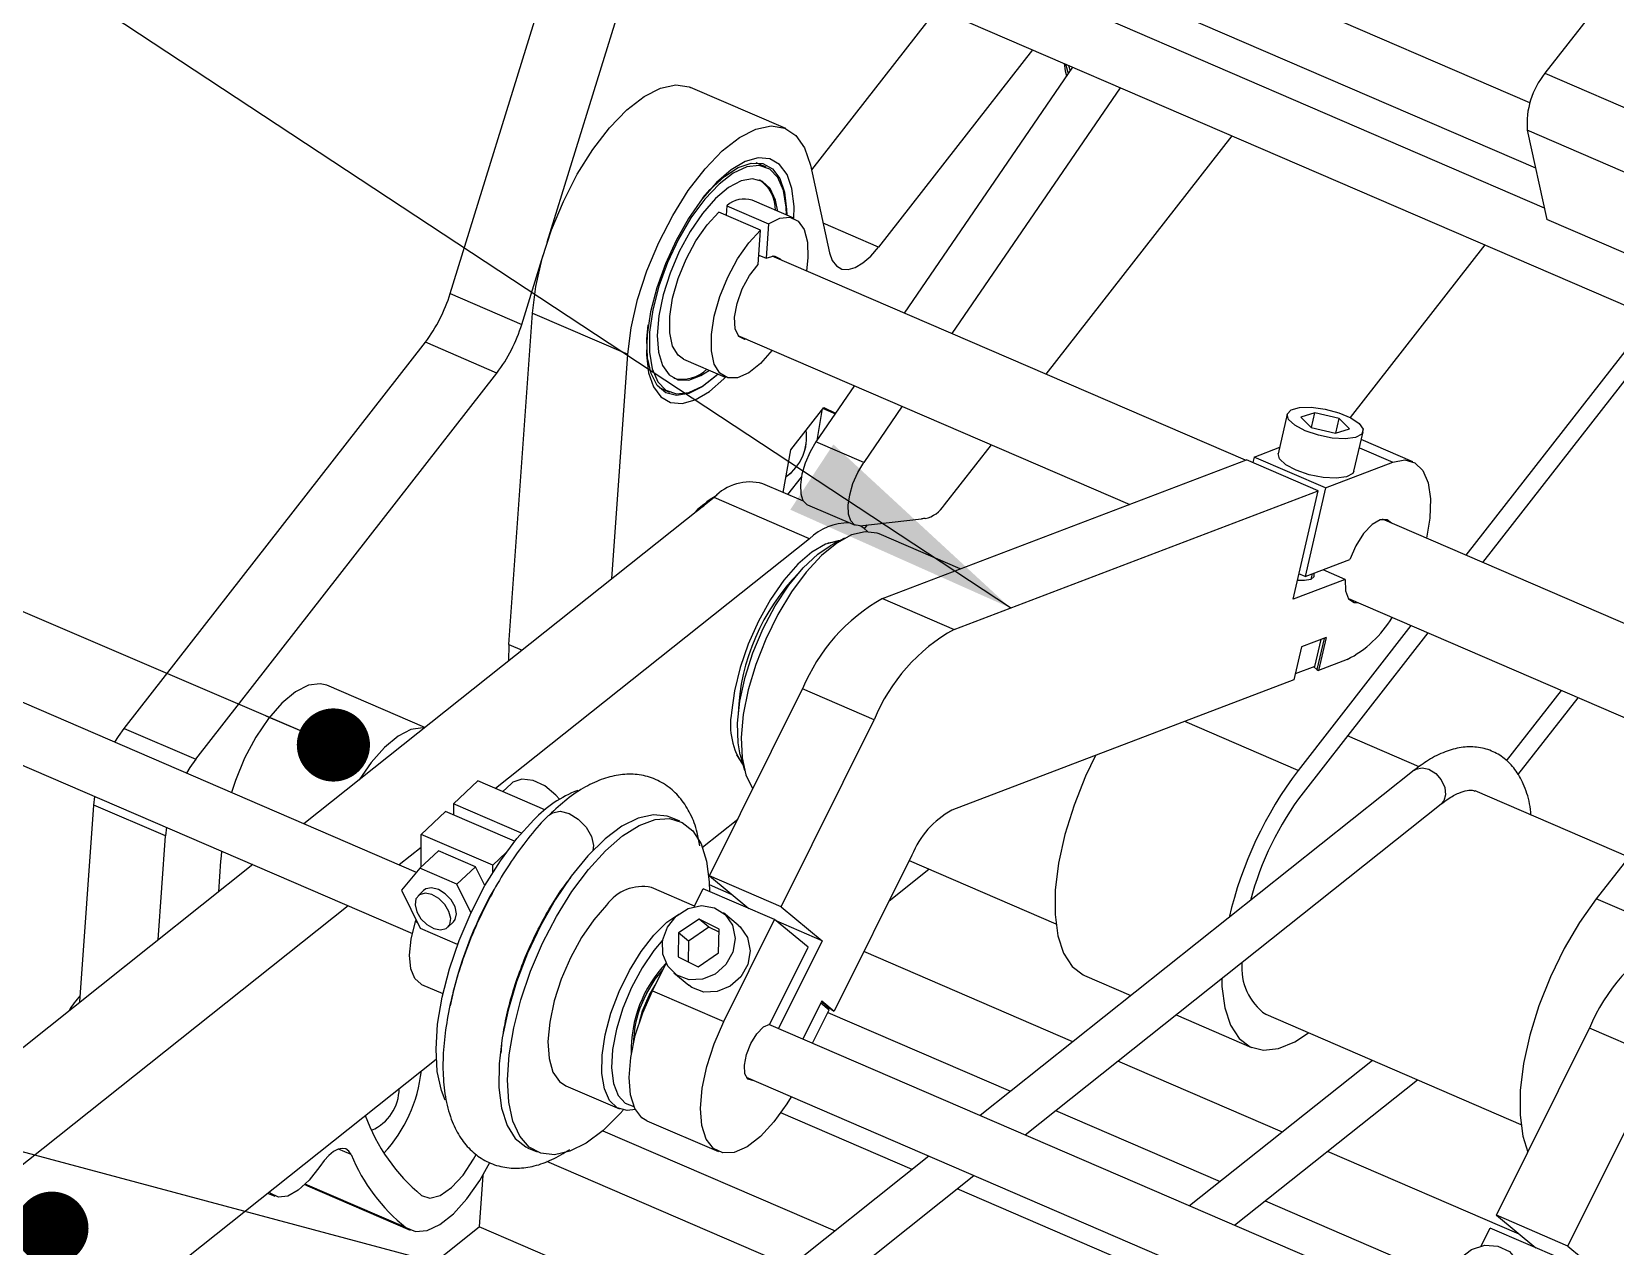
# Model space of a CAD drawing. Header units: millimetres. Extents: x 2 to 418, y 2 to 295.
# Drawn here: x 312.61 to 334.6, y 98.19 to 115.06 of the extents above; entities that cross this region are included whole.
import ezdxf

# ---------------------------------------------------------------- set-up
doc = ezdxf.new("R2010")
doc.units = ezdxf.units.MM
doc.dimstyles.new('SLDDIMSTYLE0', dxfattribs={"dimtxt": 0.18, "dimasz": 1.016, "dimexe": 0, "dimexo": 0.0625, "dimgap": 0, "dimtad": 0, "dimtih": 1, "dimtoh": 1, "dimdec": 0, "dimrnd": 1e-09, "dimzin": 0, "dimdsep": 46, "dimtxsty": 'Standard', "dimblk1": 'DOT', "dimblk2": 'DOT', "dimsah": 1, "dimcen": 0.09, "dimadec": 0, "dimazin": 0, "dimtfac": 1.016, "dimtdec": 0, "dimtofl": 0, "dimtmove": 0, "dimatfit": 3, "dimldrblk": 'DOT', "dimfxl": 1, "dimfrac": 2, "dimtolj": 1, "dimtzin": 0, "dimarcsym": 0})
doc.dimstyles.new('SLDDIMSTYLE1', dxfattribs={"dimtxt": 0.18, "dimasz": 3.302, "dimexe": 0, "dimexo": 0.0625, "dimgap": 0, "dimtad": 0, "dimtih": 1, "dimtoh": 1, "dimdec": 0, "dimrnd": 1e-09, "dimzin": 0, "dimdsep": 46, "dimtxsty": 'Standard', "dimsah": 1, "dimcen": 0.09, "dimadec": 0, "dimazin": 0, "dimtfac": 3.302, "dimtdec": 0, "dimtofl": 0, "dimtmove": 0, "dimatfit": 3, "dimfxl": 1, "dimfrac": 2, "dimtolj": 1, "dimtzin": 0, "dimarcsym": 0})

# ---------------------------------------------------------------- blocks, each defined once
blk = doc.blocks.new('_Dot')
at = {"color": 0, "linetype": 'ByBlock', "lineweight": -2}
blk.add_line((-0.5, 0), (-1, 0), dxfattribs=at)
at = {"color": 0, "linetype": 'ByBlock', "const_width": 0.5}
blk.add_lwpolyline([(-0.25, 0, 1), (0.25, 0, 1)], format="xyb", close=True, dxfattribs=at)

msp = doc.modelspace()

# ---------------------------------------------------------------- linework, layer by layer
at = {"color": 7, "linetype": 'Continuous', "lineweight": 25}
for p, q in [((335.835282, 117.318038), (333.625329, 114.48313)), ((351.234262, 104.144636), (321.379409, 117.020151)), ((333.417546, 114.075224), (327.783103, 116.505193)), ((318.425255, 111.42537), (319.818169, 115.927857)), ((319.771094, 112.136676), (320.811434, 115.499492)), ((327.825756, 115.616177), (333.494954, 113.171219)), ((325.184572, 115.379097), (323.440921, 113.142356)), ((333.617667, 112.612775), (327.53083, 115.237848)), ((326.508925, 114.807942), (324.374374, 112.069758)), ((327.067576, 114.567013), (324.730239, 111.154677)), ((327.010932, 114.591442), (327.033522, 114.517298)), ((333.625329, 114.48313), (337.763931, 112.698273)), ((323.085033, 113.715563), (321.76068, 114.286717)), ((327.729752, 114.281436), (325.392416, 110.8691)), ((337.519146, 111.907024), (333.380543, 113.691881)), ((333.380543, 113.691881), (333.65324, 112.450892)), ((326.70167, 110.304457), (329.28055, 113.612623)), ((322.814317, 113.178895), (322.672108, 113.240225)), ((323.426149, 113.209582), (323.693702, 111.991999)), ((322.26632, 112.645108), (322.256936, 112.51223)), ((322.26632, 112.645108), (322.845724, 112.395228)), ((323.195715, 112.469892), (322.616311, 112.719772)), ((322.734098, 112.306444), (322.154694, 112.556324)), ((322.845724, 112.395228), (322.81183, 111.915291)), ((337.791842, 110.666035), (333.65324, 112.450892)), ((322.700204, 111.826506), (322.734098, 112.306444)), ((319.418519, 110.997004), (319.716473, 111.960118)), ((322.709588, 111.959384), (322.81183, 111.915291)), ((329.469984, 109.110565), (322.896007, 111.945727)), ((332.789564, 112.099289), (330.921562, 109.703031)), ((318.425255, 111.42537), (319.418519, 110.997004)), ((319.241104, 106.551143), (319.566152, 111.153732)), ((319.566152, 111.153732), (320.890505, 110.582578)), ((335.107181, 111.099769), (332.528301, 107.791603)), ((322.420793, 110.843833), (327.860945, 108.497656)), ((335.339203, 110.999704), (332.760323, 107.691539)), ((313.898937, 105.38608), (318.080295, 110.749891)), ((319.073559, 110.321526), (318.080295, 110.749891)), ((320.67015, 107.462409), (320.890505, 110.582578)), ((321.665882, 110.515983), (322.245286, 110.266103)), ((314.892201, 104.957714), (319.073559, 110.321526)), ((321.325667, 110.118191), (321.467876, 110.056861)), ((324.039226, 110.14585), (323.504295, 109.36489)), ((323.15318, 109.254441), (323.612007, 109.843021)), ((323.518469, 109.385582), (323.591012, 109.80295)), ((323.591012, 109.80295), (323.583569, 109.80654)), ((323.602203, 109.830444), (323.772791, 109.756874)), ((323.612007, 109.843021), (323.777215, 109.763332)), ((324.701403, 109.860273), (324.166471, 109.079313)), ((330.048295, 109.748968), (329.921796, 109.201246)), ((330.431661, 109.768546), (330.237142, 109.706317)), ((330.384458, 109.564162), (330.431661, 109.768546)), ((330.768966, 109.68968), (330.431661, 109.768546)), ((330.237142, 109.706317), (330.379925, 109.565222)), ((330.379925, 109.565222), (330.717229, 109.486356)), ((330.717229, 109.486356), (330.911749, 109.548585)), ((330.722388, 109.488007), (330.768966, 109.68968)), ((330.911749, 109.548585), (330.768966, 109.68968)), ((324.166471, 109.079313), (323.504295, 109.36489)), ((325.286273, 108.488798), (325.939247, 109.326427)), ((329.587295, 109.155251), (329.942416, 109.290522)), ((330.974096, 108.958212), (331.100595, 109.505935)), ((331.790377, 109.089979), (331.075711, 109.398193)), ((323.050062, 108.661162), (323.15318, 109.254441)), ((324.429126, 107.19042), (329.483289, 109.115633)), ((330.476554, 108.687268), (329.483289, 109.115633)), ((329.587295, 109.155251), (329.569553, 109.07843)), ((330.580559, 108.726885), (329.587295, 109.155251)), ((330.580559, 108.726885), (331.512606, 109.081917)), ((323.113606, 108.633758), (323.301199, 108.874401)), ((323.331638, 108.539727), (322.765339, 108.783955)), ((325.422391, 106.762055), (330.476554, 108.687268)), ((330.128682, 107.181031), (330.476554, 108.687268)), ((330.580559, 108.726885), (330.295937, 107.494509)), ((322.089404, 108.591246), (316.393992, 104.061267)), ((323.413757, 108.020092), (322.089404, 108.591246)), ((323.386096, 108.493147), (324.048272, 108.20757)), ((324.11279, 108.199019), (324.970752, 108.297032)), ((324.178233, 108.159306), (324.218615, 108.211109)), ((340.395894, 104.398543), (331.371865, 108.29034)), ((323.413757, 108.020092), (319.054232, 104.552642)), ((323.900155, 108.02686), (323.703332, 107.920705)), ((325.507686, 107.601262), (324.379394, 108.08786)), ((330.295937, 107.494509), (330.209673, 107.531712)), ((330.295937, 107.494509), (330.915144, 107.730376)), ((330.381565, 107.459154), (330.398778, 107.533683)), ((330.851895, 107.456514), (330.544369, 107.589141)), ((330.851895, 107.456514), (330.128682, 107.181031)), ((324.429126, 107.19042), (325.422391, 106.762055)), ((330.896651, 107.188445), (338.786855, 103.785634)), ((331.765878, 106.813573), (330.199352, 104.804047)), ((330.588636, 106.648558), (330.246365, 106.518181)), ((331.9979, 106.713509), (330.267526, 104.493799)), ((330.588636, 106.648558), (330.483221, 106.192122)), ((319.241104, 106.551143), (319.234523, 106.32055)), ((330.246365, 106.518181), (330.140949, 106.061745)), ((330.432983, 106.246624), (330.519751, 106.622318)), ((330.558697, 106.637153), (330.458389, 106.202831)), ((317.955459, 103.387853), (311.313346, 106.2524)), ((330.432983, 106.246624), (330.159596, 106.142487)), ((330.416434, 106.24032), (330.458389, 106.202831)), ((330.880112, 106.343304), (330.483221, 106.192122)), ((330.140949, 106.061745), (325.390373, 104.252174)), ((330.458389, 106.202831), (330.483221, 106.192122)), ((318.073601, 105.397184), (316.71124, 105.984729)), ((322.025623, 103.337653), (323.31758, 105.934453)), ((324.310845, 105.506087), (323.31758, 105.934453)), ((333.092804, 104.936439), (333.854078, 105.912995)), ((333.251607, 104.74245), (334.0861, 105.81293)), ((310.996537, 105.517804), (317.899554, 102.540736)), ((313.898937, 105.38608), (314.892201, 104.957714)), ((323.018887, 102.909287), (324.310845, 105.506087)), ((331.878218, 104.853839), (330.882839, 105.283117)), ((322.452899, 105.021287), (322.510785, 104.805284)), ((335.904481, 105.028716), (334.337955, 103.01919)), ((331.811332, 104.806795), (325.783037, 100.01205)), ((318.470788, 104.339983), (318.807465, 104.659066)), ((319.74131, 104.256327), (318.807465, 104.659066)), ((319.271992, 104.61834), (319.15625, 104.508646)), ((334.789419, 103.598324), (332.656599, 104.518147)), ((313.284076, 101.587723), (313.477154, 104.321663)), ((313.477154, 104.321663), (313.490924, 104.442048)), ((314.470418, 103.893297), (313.477154, 104.321663)), ((318.021886, 103.914539), (318.358563, 104.233622)), ((319.319964, 103.818998), (318.358563, 104.233622)), ((319.414753, 103.932879), (318.470788, 104.339983)), ((318.470788, 104.339983), (318.471561, 104.184889)), ((326.40803, 99.742509), (332.184822, 104.337215)), ((314.484188, 104.013683), (314.470418, 103.893297)), ((321.614094, 104.096963), (321.489936, 104.150508)), ((321.92828, 103.735687), (322.417074, 104.124461)), ((314.368506, 102.45025), (314.470418, 103.893297)), ((318.024129, 103.464214), (318.021886, 103.914539)), ((319.015151, 103.486173), (318.021886, 103.914539)), ((318.022794, 103.732264), (317.718345, 103.490113)), ((318.002954, 103.444145), (318.261073, 103.688775)), ((318.777188, 103.46619), (318.261073, 103.688775)), ((319.015151, 103.486173), (319.200444, 103.661783)), ((324.8346, 103.62419), (323.758471, 101.4612)), ((315.683739, 103.496352), (308.694272, 97.937116)), ((318.002954, 103.444145), (317.746962, 103.140742)), ((318.519069, 103.22156), (318.002954, 103.444145)), ((318.519069, 103.22156), (318.777188, 103.46619)), ((318.907221, 103.203254), (318.777188, 103.46619)), ((319.01565, 103.386047), (319.015151, 103.486173)), ((324.520611, 102.993081), (325.073129, 103.432539)), ((324.798233, 103.551093), (326.834242, 102.673023)), ((317.746962, 103.140742), (318.007087, 102.614754)), ((318.056711, 103.135901), (317.978154, 103.06145)), ((318.713513, 102.828381), (318.519069, 103.22156)), ((321.817858, 102.920051), (321.218082, 103.178717)), ((321.814023, 102.912343), (321.937103, 103.159729)), ((322.930367, 102.731364), (321.937103, 103.159729)), ((322.342461, 103.075975), (322.02515, 103.212822)), ((323.018887, 102.909287), (322.025623, 103.337653)), ((322.025623, 103.337653), (322.573222, 102.88539)), ((317.008092, 102.925197), (310.018625, 97.365962)), ((317.943354, 102.703404), (317.950968, 102.728228)), ((318.390886, 102.625959), (318.469444, 102.700412)), ((321.880601, 102.738914), (321.595962, 102.547618)), ((322.159034, 102.59951), (321.880601, 102.738914)), ((322.018578, 102.62496), (321.880601, 102.738914)), ((322.425228, 102.653639), (322.218263, 102.824571)), ((322.225616, 101.314833), (322.930367, 102.731364)), ((323.396038, 102.346767), (322.930367, 102.731364)), ((323.58804, 102.439223), (322.95192, 102.713563)), ((323.018887, 102.909287), (323.58804, 102.439223)), ((318.007087, 102.614754), (318.523202, 102.392169)), ((321.595962, 102.547618), (321.589754, 102.216917)), ((321.733938, 102.433663), (321.595962, 102.547618)), ((322.018578, 102.62496), (321.733938, 102.433663)), ((322.158199, 102.555055), (322.018578, 102.62496)), ((322.152827, 102.268809), (322.159034, 102.59951)), ((318.523202, 102.392169), (318.535228, 102.406422)), ((318.523202, 102.392169), (318.533561, 102.401986)), ((321.733938, 102.433663), (321.728566, 102.147417)), ((321.868187, 102.077512), (322.152827, 102.268809)), ((322.864919, 101.279231), (323.396038, 102.346767)), ((323.58804, 102.439223), (322.981573, 101.220239)), ((327.071191, 101.036614), (324.169775, 102.287909)), ((321.232352, 101.743198), (321.422343, 102.125076)), ((321.589754, 102.216917), (321.868187, 102.077512)), ((318.026315, 101.832647), (318.323865, 101.704323)), ((321.186718, 101.676861), (321.27036, 101.819594)), ((321.530524, 101.991855), (321.73749, 101.820923)), ((327.232575, 101.956717), (327.87803, 101.678351)), ((321.232352, 101.743198), (322.225616, 101.314833)), ((323.586, 101.603643), (323.322169, 101.07335)), ((323.582545, 101.596698), (323.733639, 101.471909)), ((323.586, 101.603643), (323.758471, 101.4612)), ((323.456829, 101.015275), (323.687344, 101.478605)), ((323.571423, 101.574344), (323.687344, 101.478605)), ((323.687344, 101.478605), (323.642005, 101.547591)), ((323.669398, 101.442534), (326.206089, 100.348534)), ((323.733639, 101.471909), (323.758471, 101.4612)), ((328.503023, 101.40881), (329.550192, 100.957197)), ((329.748198, 101.41632), (333.290462, 99.888646)), ((332.253061, 97.22172), (322.850521, 101.276758)), ((332.951533, 98.625631), (334.24349, 101.222431)), ((335.236755, 100.794065), (334.24349, 101.222431)), ((312.942958, 96.589002), (318.230719, 100.794745)), ((329.980211, 99.782039), (327.696184, 100.767073)), ((331.230957, 100.77685), (328.692056, 98.757476)), ((333.944797, 98.197265), (335.236755, 100.794065)), ((322.533711, 100.542161), (331.942525, 96.484418)), ((329.317049, 98.487935), (331.85595, 100.507309)), ((320.030046, 100.423982), (320.774995, 100.102707)), ((326.831082, 100.078993), (329.115109, 99.09396)), ((321.155746, 99.9385), (322.149011, 99.510135)), ((324.838669, 99.260925), (323.014984, 100.047427)), ((320.543924, 99.800391), (323.768487, 98.409732)), ((325.072784, 99.447134), (318.574253, 94.278377)), ((319.509876, 99.559282), (319.634034, 99.505736)), ((333.268372, 98.363953), (330.605204, 99.512498)), ((318.878678, 99.181565), (318.828101, 98.465411)), ((318.947744, 93.808798), (325.697777, 99.177593)), ((323.147091, 97.91549), (319.765659, 99.373801)), ((316.40886, 99.053169), (316.445175, 99.034277)), ((316.445175, 99.034277), (317.868855, 98.420285)), ((327.747689, 98.006351), (325.463662, 98.991384)), ((315.889731, 98.932787), (315.988493, 98.890194)), ((329.740102, 98.824419), (332.299645, 97.720564)), ((333.944797, 98.197265), (332.951533, 98.625631)), ((332.951533, 98.625631), (333.499132, 98.173368)), ((315.189933, 95.571709), (318.828101, 98.465411)), ((322.07691, 97.064296), (318.828101, 98.465411)), ((332.739933, 98.200321), (332.863013, 98.447707)), ((333.856277, 98.019342), (332.863013, 98.447707)), ((333.944797, 98.197265), (334.51395, 97.727201))]:
    msp.add_line(p, q, dxfattribs=at)
at = {"color": 8, "linetype": 'Continuous', "lineweight": 25}
for p, q in [((324.374374, 112.069758), (323.603568, 112.402183)), ((331.048858, 109.281918), (331.512606, 109.081917)), ((319.241104, 106.551143), (319.424824, 106.47191)), ((330.199352, 104.804047), (328.623427, 105.483697)), ((320.414185, 103.759085), (320.406503, 103.691876)), ((335.480812, 102.526309), (334.337955, 103.01919)), ((317.968638, 102.692499), (317.943354, 102.703404)), ((317.0508, 99.468156), (316.873204, 99.544747)), ((317.809322, 98.455056), (316.413037, 99.057233))]:
    msp.add_line(p, q, dxfattribs=at)
at = {"color": 7, "linetype": 'Continuous', "lineweight": 25, "flags": 128}
for points in [[(326.948164, 114.618512), (326.965579, 114.518793), (326.984494, 114.44572)], [(327.009807, 114.482675), (327.000918, 114.506826), (326.972489, 114.608022)], [(319.566152, 111.153732), (319.613044, 111.521268), (319.702679, 111.911389), (319.831958, 112.310611), (319.996415, 112.705137), (320.190365, 113.081334), (320.407106, 113.426201), (320.639148, 113.72782), (320.878472, 113.975766), (321.116806, 114.161472), (321.345915, 114.27852), (321.557881, 114.322863), (321.745378, 114.292971), (321.76068, 114.286717)], [(320.890505, 110.582578), (320.937397, 110.950114), (321.027032, 111.340234), (321.156311, 111.739456), (321.320768, 112.133983), (321.514718, 112.51018), (321.731459, 112.855047), (321.963501, 113.156666), (322.202825, 113.404612), (322.441159, 113.590318), (322.670268, 113.707365), (322.882234, 113.751709), (323.069731, 113.721817), (323.22628, 113.618722), (323.346471, 113.445987), (323.426149, 113.209582)], [(323.170317, 112.881403), (323.102499, 113.078376), (322.999007, 113.218674), (322.863818, 113.296906), (322.702128, 113.310066), (322.52015, 113.257646), (322.324877, 113.141662), (322.123815, 112.966572), (321.924688, 112.739103), (321.735151, 112.467998), (321.562486, 112.163674), (321.413329, 111.837826), (321.293413, 111.502978), (321.207344, 111.171996), (321.158432, 110.8576), (321.148555, 110.571873), (321.178093, 110.325794), (321.245912, 110.128821), (321.349404, 109.988523), (321.484593, 109.910291), (321.646283, 109.897131), (321.828261, 109.949551), (322.023534, 110.065534), (322.224596, 110.240625), (322.248288, 110.264834)], [(323.095035, 112.513312), (323.091434, 112.623514), (323.053448, 112.857061), (322.975589, 113.036449), (322.861258, 113.153839), (322.715453, 113.2041), (322.544545, 113.185036), (322.356005, 113.097479), (322.158073, 112.945257), (321.959398, 112.735022), (321.768664, 112.475962), (321.594208, 112.1794), (321.443653, 111.858296), (321.32358, 111.526685), (321.239236, 111.19906), (321.194308, 110.889739), (321.190758, 110.612241), (321.228744, 110.378695), (321.306603, 110.199306), (321.420934, 110.081916), (321.566739, 110.031655), (321.737647, 110.050719), (321.926187, 110.138276), (322.124119, 110.290498), (322.144606, 110.309524)], [(321.934411, 112.75247), (322.035852, 112.868206), (322.232269, 113.050381), (322.424352, 113.174167), (322.604238, 113.234498), (322.764562, 113.228904), (322.89876, 113.157613), (323.001338, 113.023544), (323.068097, 112.832187)], [(322.974114, 112.565462), (322.942478, 112.723816), (322.868405, 112.882908), (322.760324, 112.982848), (322.623289, 113.018963), (322.463706, 112.989566), (322.289039, 112.89603), (322.107454, 112.742728), (321.927442, 112.53683), (321.757421, 112.287964), (321.605339, 112.007764), (321.478309, 111.709334), (321.38227, 111.406627), (321.321713, 111.113798), (321.29947, 110.84454), (321.31658, 110.611441), (321.372243, 110.425403), (321.463857, 110.295123), (321.587138, 110.226694), (321.736322, 110.223316), (321.904432, 110.285145), (322.023685, 110.361673)], [(323.068097, 112.832187), (323.096303, 112.591374), (323.097052, 112.512442)], [(323.198698, 112.46858), (323.199856, 112.635324), (323.170317, 112.881403)], [(321.665882, 110.515983), (321.589513, 110.569213), (321.512383, 110.696356), (321.472698, 110.878383), (321.472821, 111.104452), (321.512744, 111.361099), (321.59009, 111.633039), (321.700253, 111.904076), (321.83667, 112.158068), (321.991219, 112.379887), (322.154694, 112.556324)], [(322.845724, 112.395228), (323.002253, 112.473314), (323.142002, 112.485571), (323.256647, 112.431268), (323.339361, 112.313639), (323.385217, 112.139691), (323.391485, 111.919784), (323.371263, 111.740763)], [(322.896049, 110.638869), (322.895792, 110.638533), (322.733093, 110.4541), (322.569643, 110.324097), (322.415178, 110.256265), (322.278897, 110.254645), (322.168917, 110.319333), (322.091787, 110.446476), (322.052102, 110.628503), (322.052225, 110.854572), (322.092148, 111.111219), (322.169494, 111.383159), (322.279657, 111.654196), (322.416075, 111.908188), (322.570623, 112.130007), (322.734098, 112.306444), (322.734098, 112.306444)], [(322.81183, 111.915291), (322.921559, 111.947062), (323.006834, 111.908405), (323.020208, 111.892163)], [(323.693702, 111.991999), (323.730762, 111.884363), (323.787315, 111.807697), (323.861188, 111.764947), (323.949544, 111.757757), (324.048985, 111.786401), (324.155692, 111.84978), (324.265562, 111.945458), (324.374374, 112.069758)], [(322.544994, 110.790268), (322.515691, 110.789117), (322.431569, 110.830402), (322.382588, 110.937072), (322.374706, 111.096154), (322.408881, 111.288299), (322.480957, 111.490137), (322.582168, 111.67712), (322.700204, 111.826506)], [(322.146623, 110.308654), (322.118735, 110.282238), (321.923483, 110.128468), (321.73654, 110.035935), (321.565558, 110.008425), (321.417537, 110.047066), (321.298538, 110.150275), (321.213433, 110.313828), (321.165705, 110.531027), (321.15731, 110.792981), (321.17408, 110.989469)], [(330.048641, 109.750391), (330.100968, 109.808193), (330.21724, 109.841585), (330.381756, 109.846057), (330.572294, 109.821006), (330.763124, 109.769813), (330.928471, 109.699393), (331.046005, 109.619258), (331.099853, 109.540229), (331.082741, 109.47298), (330.996981, 109.426593), (330.854155, 109.407333), (330.673553, 109.417801), (330.479566, 109.456584), (330.298393, 109.518443), (330.154502, 109.595025), (330.067327, 109.675986), (330.048641, 109.750391)], [(323.504295, 109.36489), (323.42198, 109.225449), (323.355364, 109.071894), (323.309632, 108.916176), (323.288342, 108.770412), (323.293153, 108.645949), (323.323689, 108.552471), (323.377574, 108.497255), (323.386096, 108.493147)], [(324.11279, 108.199019), (324.03975, 108.211678), (323.985865, 108.266894), (323.955329, 108.360372), (323.950519, 108.484835), (323.971808, 108.630598), (324.01754, 108.786317), (324.084156, 108.939872), (324.166471, 109.079313)], [(330.974096, 108.958212), (330.956242, 108.925258), (330.870482, 108.878871), (330.727657, 108.859611), (330.547054, 108.870079), (330.353067, 108.908862), (330.171894, 108.970721), (330.028003, 109.047302), (329.940828, 109.128263), (329.922142, 109.202669), (329.922142, 109.202669)], [(331.512606, 109.081917), (331.678252, 109.113703), (331.819735, 109.075233), (331.929959, 108.968435), (332.003397, 108.798665), (332.036366, 108.574435), (332.027215, 108.306991), (331.980519, 108.027845)], [(321.856469, 108.405975), (321.907221, 108.447792), (321.946883, 108.477887)], [(324.22129, 108.119599), (324.169071, 108.16644), (324.117298, 108.199534)], [(331.496067, 108.236775), (331.436793, 108.283978), (331.338901, 108.282743), (331.224609, 108.215909), (331.107066, 108.091166), (330.999797, 107.922867), (330.915144, 107.730376)], [(323.835947, 107.99223), (323.813052, 107.991088), (323.636901, 107.945288), (323.446861, 107.835254), (323.250713, 107.66549), (323.056488, 107.442947), (322.872137, 107.176736), (322.705207, 106.877755), (322.562532, 106.558245), (322.449954, 106.231287), (322.372081, 105.910266), (322.332102, 105.608325)], [(324.379394, 108.08786), (324.355768, 108.097116), (324.187079, 108.11845), (323.996716, 108.072303), (323.791557, 107.960343), (323.579019, 107.786616), (323.366783, 107.557402), (323.162519, 107.280984), (322.973611, 106.967353), (322.806885, 106.627844), (322.668368, 106.274729), (322.563067, 105.92077), (322.494786, 105.578759), (322.465994, 105.261058), (322.477732, 104.97915), (322.529574, 104.743223), (322.619649, 104.561804), (322.628598, 104.549618)], [(323.810488, 107.978498), (323.803785, 107.978582), (323.668883, 107.958005)], [(322.452899, 105.021287), (322.422241, 105.18535), (322.413506, 105.457904), (322.446051, 105.765865), (322.518544, 106.096626), (322.628018, 106.436645), (322.769991, 106.772001), (322.938649, 107.088966), (323.127089, 107.374562), (323.327596, 107.617098), (323.53196, 107.806643), (323.703332, 107.920705)], [(330.413012, 107.539105), (330.414566, 107.536417), (330.418102, 107.489674), (330.373222, 107.455692), (330.286758, 107.439643), (330.188985, 107.442136)], [(330.851895, 107.456514), (330.855389, 107.2976), (330.898115, 107.186436), (330.975156, 107.135814), (331.020852, 107.134881)], [(316.71124, 105.984729), (316.619679, 106.007366), (316.456816, 105.984994), (316.276924, 105.893542), (316.089024, 105.737595), (315.902537, 105.524974), (315.726817, 105.26634), (315.570672, 104.974661), (315.441934, 104.664565), (315.386415, 104.495805)], [(313.768281, 105.193659), (313.817719, 105.272637), (313.898937, 105.38608)], [(318.065463, 105.39071), (318.043359, 105.393375), (317.880496, 105.371003), (317.700604, 105.279551), (317.512704, 105.123604), (317.326217, 104.910983), (317.163018, 104.672929)], [(314.892201, 104.957714), (314.810983, 104.844272), (314.761545, 104.765293)], [(322.402127, 105.020741), (322.451886, 104.94111), (322.484415, 104.90369)], [(327.383906, 105.011543), (327.246999, 104.722923), (327.086773, 104.318574), (326.961058, 103.912212), (326.873675, 103.516185), (326.827279, 103.142525), (326.823279, 102.802586), (326.861797, 102.506696), (326.941662, 102.263847), (327.060448, 102.081417), (327.214546, 101.964949), (327.232575, 101.956717)], [(319.94292, 104.403158), (319.892325, 104.461724), (319.741398, 104.587481), (319.577242, 104.664471), (319.422029, 104.682296), (319.29672, 104.638551), (319.271992, 104.61834)], [(318.357298, 100.225689), (318.303091, 100.361002), (318.245637, 100.624573), (318.22803, 100.934319), (318.250779, 101.281333), (318.313228, 101.65563), (318.413582, 102.046442), (318.548953, 102.442527), (318.715447, 102.832489), (318.908274, 103.205111), (319.121885, 103.549672), (319.350138, 103.856261), (319.586465, 104.116056)], [(321.489936, 104.150508), (321.438101, 104.169339), (321.248343, 104.188661), (321.037055, 104.140845), (320.810313, 104.027266), (320.574642, 103.851193), (320.33682, 103.617689), (320.103691, 103.333474), (319.88196, 103.006721), (319.678006, 102.646833), (319.497696, 102.264163), (319.346218, 101.869718), (319.22793, 101.474847), (319.146233, 101.090909), (319.103481, 100.728951), (319.1009, 100.399383), (319.138566, 100.111688), (319.215395, 99.87414), (319.329178, 99.693577), (319.476641, 99.575191), (319.509876, 99.559282)], [(320.579729, 103.687691), (320.817331, 103.89322), (321.049374, 104.03857), (321.269181, 104.119559), (321.470429, 104.133857), (321.647329, 104.081054), (321.794791, 103.962667), (321.908574, 103.782103), (321.985404, 103.544557), (322.023069, 103.256861), (322.026914, 103.120997)], [(320.829103, 100.08556), (320.787149, 100.038555), (320.549327, 99.805051), (320.313656, 99.628977), (320.086914, 99.515399), (319.875626, 99.467583), (319.685868, 99.486905), (319.523101, 99.57281), (319.392006, 99.722826), (319.296355, 99.932636), (319.238901, 100.196207), (319.221294, 100.505954), (319.244043, 100.852968), (319.306493, 101.227265), (319.406846, 101.618077), (319.542218, 102.014162), (319.708711, 102.404124), (319.901538, 102.776746), (320.11515, 103.121306), (320.343402, 103.427895), (320.579729, 103.687691), (320.579729, 103.687691)], [(318.511393, 102.811065), (318.492053, 102.907383), (318.437852, 103.00534), (318.357044, 103.090024), (318.26193, 103.148543), (318.166992, 103.171988), (318.08668, 103.15679), (318.056711, 103.135901)], [(317.936594, 102.938758), (317.960811, 102.841359), (318.019086, 102.744317), (318.102546, 102.662406), (318.198487, 102.608096), (318.292301, 102.589655), (318.369706, 102.609891), (318.418918, 102.665722), (318.432446, 102.74865), (318.408229, 102.846049), (318.349954, 102.943091), (318.266494, 103.025003), (318.170554, 103.079312), (318.076739, 103.097753), (317.999334, 103.077518), (317.950122, 103.021686), (317.936594, 102.938758)], [(320.597463, 102.933154), (320.417233, 102.729125), (320.246673, 102.481712), (320.093759, 102.202487), (319.965643, 101.904506), (319.868313, 101.601701), (319.806322, 101.308231), (319.782567, 101.037819), (319.798159, 100.803109), (319.85237, 100.615075), (319.942664, 100.48251), (320.030046, 100.423982)], [(321.44036, 102.625523), (321.56423, 102.780559), (321.729987, 102.885308), (321.915248, 102.925622), (322.094991, 102.896058), (322.244942, 102.800608), (322.344848, 102.652162), (322.381216, 102.470769), (322.349136, 102.280929), (322.252938, 102.108279), (322.105617, 101.976136), (321.927068, 101.902349), (321.741404, 101.89688), (321.573702, 101.96047), (321.446609, 102.08453), (321.377292, 102.252307), (321.37511, 102.441138), (321.44036, 102.625523)], [(334.337955, 103.01919), (334.106831, 102.692497), (333.893088, 102.328597), (333.703218, 101.938546), (333.542992, 101.534197), (333.417278, 101.127836), (333.329895, 100.731808), (333.283499, 100.358148), (333.279498, 100.018209), (333.318016, 99.722319), (333.387638, 99.502191)], [(318.026315, 101.832647), (318.023607, 101.833841), (317.933918, 101.91269), (317.878508, 102.050368), (317.861264, 102.237209), (317.883397, 102.460102), (317.943354, 102.703404)], [(318.469444, 102.700412), (318.492931, 102.731052), (318.511393, 102.811065)], [(320.996453, 100.092676), (320.881061, 100.079169), (320.745033, 100.117802), (320.638182, 100.220132), (320.565503, 100.381377), (320.530396, 100.593995), (320.534501, 100.848045), (320.577627, 101.131649), (320.657757, 101.431544), (320.771146, 101.733709), (320.912489, 102.024014), (321.075179, 102.288885), (321.251609, 102.515938), (321.433527, 102.694553), (321.597841, 102.808555)], [(322.425228, 102.653639), (322.451907, 102.629675), (322.551813, 102.481229), (322.588181, 102.299837), (322.556101, 102.109997), (322.459904, 101.937347), (322.312582, 101.805204), (322.134033, 101.731416), (321.948369, 101.725948), (321.780667, 101.789538), (321.73749, 101.820923)], [(321.376486, 102.448935), (321.252855, 102.302692), (321.088729, 102.061616), (320.942807, 101.789588), (320.822407, 101.50025), (320.733567, 101.20811), (320.680742, 100.927818), (320.66658, 100.673429), (320.691791, 100.457698), (320.755112, 100.291443), (320.853366, 100.183001), (320.974115, 100.138574)], [(321.153581, 101.708033), (321.272144, 101.904596), (321.377207, 102.034355)], [(329.137471, 101.913434), (329.140896, 101.803066), (329.179414, 101.507176), (329.259279, 101.264327), (329.378065, 101.081897), (329.532163, 100.965429), (329.71689, 100.918462), (329.926633, 100.942423), (330.15502, 101.036583), (330.344537, 101.159136)], [(321.155746, 99.9385), (321.085865, 99.981449), (320.987375, 100.109995), (320.927115, 100.299009), (320.908105, 100.539013), (320.9313, 100.817971), (320.995537, 101.121897), (321.097593, 101.435548), (321.232352, 101.743198)], [(321.052084, 101.308631), (321.096358, 101.464894), (321.186718, 101.676861)], [(323.159368, 100.272334), (323.099737, 100.17395), (322.921146, 99.923508), (322.733623, 99.721405), (322.546573, 99.577775), (322.369373, 99.499821), (322.21091, 99.491449), (322.079129, 99.553083), (321.98064, 99.68163), (321.920379, 99.870644), (321.90137, 100.110647), (321.924565, 100.389606), (321.988801, 100.693531), (322.090857, 101.007183), (322.225616, 101.314833)], [(322.635536, 100.498247), (322.627534, 100.496648), (322.557137, 100.513865), (322.515601, 100.589094), (322.509375, 100.710653), (322.539428, 100.859671), (322.601091, 101.01301), (322.684791, 101.146862), (322.777534, 101.240445), (322.864919, 101.279231), (322.864919, 101.279231)], [(317.0508, 99.468156), (317.019374, 99.517222), (316.977525, 99.546705), (316.926823, 99.5555), (316.869169, 99.543277), (316.806726, 99.510493), (316.741835, 99.458379), (316.67693, 99.388889), (316.614446, 99.30463)], [(318.027172, 98.902588), (318.144446, 98.863548), (318.287517, 98.900183), (318.444794, 99.009526), (318.603536, 99.182718), (318.750882, 99.405728), (318.78696, 99.471896)], [(316.614446, 99.30463), (316.467552, 99.114105), (316.315748, 98.973382), (316.169507, 98.892169), (316.038918, 98.876069), (315.93299, 98.926192), (315.910684, 98.949451)], [(317.809322, 98.455056), (317.943737, 98.39951), (318.104185, 98.414073), (318.282618, 98.498014), (318.470091, 98.647124), (318.657201, 98.853927), (318.834567, 99.108052), (318.974273, 99.358297)], [(332.341592, 97.863896), (332.450454, 98.029472), (332.606566, 98.150037), (332.788843, 98.209307), (332.972668, 98.199279), (333.133214, 98.121305), (333.248799, 97.985917), (333.303813, 97.811401), (333.290825, 97.621325), (333.211589, 97.441359), (333.076806, 97.29581), (332.904681, 97.204335), (332.71846, 97.179288), (332.543292, 97.224052), (332.402834, 97.33258), (332.316058, 97.490216), (332.294681, 97.675671), (332.341592, 97.863896)]]:
    msp.add_lwpolyline(points, dxfattribs=at)
at = {"color": 8, "linetype": 'Continuous', "lineweight": 25, "flags": 128}
for points in [[(331.811332, 104.806795), (331.834804, 104.822079), (331.919138, 104.840786), (332.01549, 104.818572), (332.109191, 104.758821), (332.185976, 104.670629), (332.234155, 104.567423), (332.246393, 104.464914), (332.220827, 104.378708), (332.184822, 104.337215)], [(319.802185, 104.186631), (319.843967, 104.216256), (319.949842, 104.235356), (320.076004, 104.203688), (320.203246, 104.126071), (320.312197, 104.014323), (320.386269, 103.885454), (320.414185, 103.759085)]]:
    msp.add_lwpolyline(points, dxfattribs=at)
at = {"color": 7, "linetype": 'Continuous', "lineweight": 25}
for centre, radius, start, end in [((334.485911, 113.783407), 1.10915, 140.8860973, 184.7333809), ((322.452082, 112.591612), 0.489068, 358.6090584, 57.0162016), ((322.505624, 112.380989), 0.356406, 71.9068717, 132.1780191), ((316.3532, 112.057722), 2.166398, 322.8654225, 343.028786), ((317.346464, 111.629357), 2.166398, 322.8654225, 343.028786), ((321.643943, 110.732121), 0.497002, 256.8356476, 314.2226757), ((322.712798, 109.427518), 0.661194, 304.6495437, 8.7297222), ((322.709327, 109.428925), 0.664414, 304.8936047, 8.5644005), ((322.584223, 108.137437), 0.671408, 74.3502383, 137.475412), ((322.929637, 107.2558), 1.583563, 120.2929575, 136.4866921), ((324.931027, 108.709368), 0.418152, 282.2348963, 328.1640701), ((323.973292, 107.429888), 0.813277, 90.5268354, 133.4720775), ((325.04211, 107.675852), 0.625265, 92.0593233, 96.5531025), ((325.38307, 105.476938), 2.962377, 135.5440762, 177.7977074), ((325.675444, 104.967565), 2.54841, 119.2786261, 157.7029632), ((330.154114, 107.749064), 1.58216, 297.3138833, 328.6512451), ((326.668709, 104.539199), 2.54841, 119.2786261, 157.7029632), ((323.285011, 105.432469), 0.968999, 169.5439564, 215.0667843), ((334.508285, 101.536362), 5.407833, 142.8250941, 166.8931359), ((320.77566, 103.003862), 1.628239, 110.7919375, 136.916315), ((333.74235, 101.86656), 4.356235, 142.9078644, 164.9676885), ((326.013537, 103.140742), 1.274211, 119.2787125, 157.7028961), ((327.548933, 102.487267), 12.356865, 174.4452649, 177.0736836), ((323.801713, 100.432662), 5.489865, 150.2658154, 168.440854), ((321.096236, 102.579625), 0.611357, 78.5037573, 144.6711121), ((336.601354, 100.255543), 2.54841, 119.2786261, 157.7029632), ((322.684291, 100.920182), 1.745026, 136.2996566, 181.5981929), ((330.208233, 102.062137), 0.792913, 174.56318, 234.5366282), ((314.127566, 100.884775), 1.152963, 136.5589616, 149.6600499), ((322.442444, 100.995534), 1.472692, 151.0656378, 179.0586909), ((316.03085, 100.848874), 2.005436, 317.3006952, 353.7522056), ((317.081146, 100.388848), 0.635499, 293.4628062, 359.7305751), ((319.668005, 100.886657), 2.574657, 199.861531, 230.4091028), ((319.383884, 100.424461), 2.521469, 202.2881859, 231.3572485)]:
    msp.add_arc(centre, radius, start, end, dxfattribs=at)
for points, knots in [([(333.432129, 104.183684), (333.426625, 104.236307), (333.410045, 104.394831), (333.33733, 104.607337), (333.218954, 104.818679), (333.068905, 104.975014), (332.885976, 105.083714), (332.678609, 105.135494), (332.458848, 105.128706), (332.234386, 105.066615), (332.017524, 104.959931), (331.876394, 104.855116), (331.811332, 104.806795)], [0, 0, 0, 0, 0.062144617, 0.18720467, 0.293221682, 0.391942739, 0.487394058, 0.588085311, 0.68776929, 0.791786971, 0.90401063, 1, 1, 1, 1]), ([(321.890054, 103.756064), (321.880151, 103.818636), (321.85479, 103.978887), (321.767916, 104.1967), (321.63748, 104.409091), (321.465698, 104.579565), (321.257205, 104.698499), (321.023464, 104.755007), (320.786228, 104.750955), (320.545503, 104.692577), (320.297672, 104.578271), (320.047486, 104.413545), (319.883758, 104.26093), (319.803233, 104.185871)], [0, 0, 0, 0, 0.063549009, 0.162752827, 0.254375837, 0.340107394, 0.432460365, 0.520117671, 0.606858176, 0.697070657, 0.79428154, 0.898823574, 1, 1, 1, 1]), ([(332.184822, 104.337215), (332.215741, 104.36067), (332.303341, 104.427124), (332.432956, 104.49712), (332.552833, 104.531677), (332.620251, 104.532016), (332.644486, 104.520668), (332.654212, 104.516114)], [0, 0, 0, 0, 0.129759502, 0.367647968, 0.60274869, 0.840576002, 1, 1, 1, 1]), ([(319.803233, 104.185871), (319.797434, 104.18077), (319.704982, 104.099436), (319.534761, 103.897719), (319.297466, 103.585301), (319.078996, 103.236556), (318.881596, 102.865563), (318.708893, 102.477963), (318.564064, 102.081938), (318.450144, 101.685085), (318.369846, 101.294828), (318.325717, 100.917769), (318.320572, 100.559527), (318.358301, 100.225016), (318.44021, 99.936095), (318.562415, 99.69863), (318.715253, 99.515515), (318.904445, 99.377231), (319.123633, 99.293914), (319.359688, 99.271112), (319.598389, 99.30565), (319.841845, 99.39072), (320.002776, 99.489999), (320.085889, 99.541272)], [0, 0, 0, 0, 0.003592218, 0.057271207, 0.110339833, 0.162898405, 0.215130189, 0.267205666, 0.319278982, 0.371461117, 0.423908491, 0.476818346, 0.5304362, 0.585028219, 0.640642787, 0.687595586, 0.731112425, 0.772703837, 0.816942933, 0.860030655, 0.903757074, 0.950295163, 1, 1, 1, 1]), ([(319.134639, 100.879218), (319.13712, 100.924231), (319.144706, 101.061836), (319.190588, 101.325634), (319.271186, 101.657658), (319.383748, 102.002988), (319.523312, 102.347587), (319.68613, 102.681942), (319.866924, 102.990466), (320.008529, 103.20488), (320.088143, 103.300426), (320.102103, 103.31718)], [0, 0, 0, 0, 0.061814048, 0.188966762, 0.318062427, 0.448453945, 0.579579887, 0.710956172, 0.842036068, 0.972300882, 1, 1, 1, 1])]:
    msp.add_open_spline(points, degree=3, knots=knots, dxfattribs=at)

# ---------------------------------------------------------------- leaders
at = {"color": 7, "linetype": 'Continuous', "lineweight": 0}
for points, dimstyle in [([(326.203395, 107.059552), (298.933486, 125.033028)], 'SLDDIMSTYLE1'), ([(316.803274, 105.156312), (291.054527, 116.19948)], 'SLDDIMSTYLE0'), ([(322.278979, 96.887101), (282.997122, 107.386856)], 'SLDDIMSTYLE0'), ([(312.895104, 98.446809), (274.876011, 98.97775)], 'SLDDIMSTYLE0')]:
    msp.add_leader(points, dimstyle=dimstyle, dxfattribs=at)

doc.saveas('drawing.dxf')
